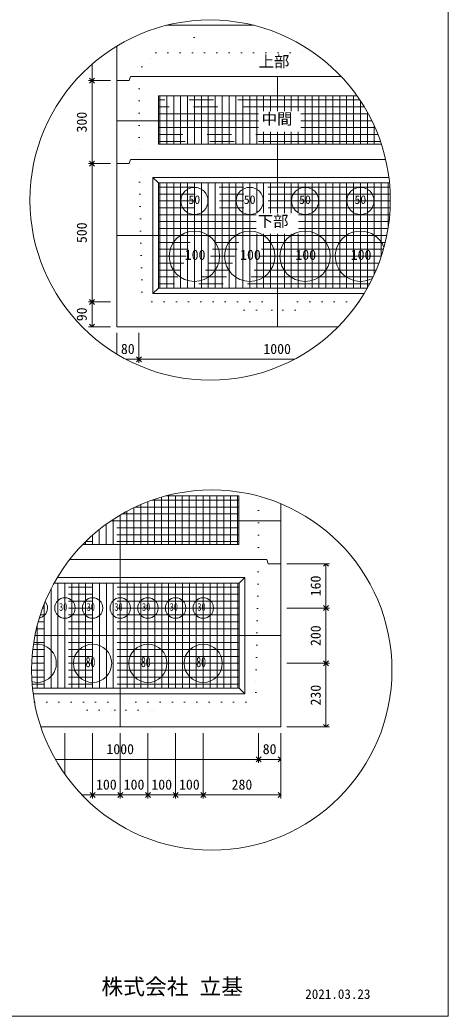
# Model space of a CAD drawing. Units: millimetres, scale not verified. Extents: x -4890 to 4890, y -2297 to 2297.
# Drawn here: x -2944 to -1830, y -1978 to 616 of the extents above; entities that cross this region are included whole.
import ezdxf
from ezdxf.enums import TextEntityAlignment as Align

# ---------------------------------------------------------------- set-up
doc = ezdxf.new("R2010")
doc.units = ezdxf.units.MM
doc.header["$LTSCALE"] = 10
for name, pattern in [('DASHED1', [1.8, 1.2, -0.6]), ('USER2', [50.8, 31.75, -6.35, 6.35, -6.35]), ('USER5', [3.185, 0.01, -3.175])]:
    doc.linetypes.add(name, pattern=pattern)
for name, color, linetype, lineweight in [('0-2_waku', 7, 'Continuous', 18), ('0-3_gaikei', 7, 'Continuous', 18), ('0-4_kakure', 7, 'DASHED1', 5), ('0-5_sunpou', 7, 'Continuous', 5), ('0-8_hole', 7, 'Continuous', 18), ('0-9_uchigawa', 6, 'Continuous', 18), ('0-E_文字１', 7, 'Continuous', 18), ('0-F_コア部分\u3000寸法補助線3', 150, 'USER2', 18), ('1-0_コア部分\u3000寸法補助線2', 150, 'USER2', 18), ('1-1_コア部分\u3000中心補助線', 1, 'Continuous', 18), ('1-2_コア部分\u3000寸法補助線', 7, 'USER2', 5), ('1-3_uchigawa2', 6, 'USER2', 18)]:
    doc.layers.add(name, color=color, linetype=linetype, lineweight=lineweight)
doc.styles.add('ＭＳ ゴシック', font='')
doc.styles.get('ＭＳ ゴシック').set_extended_font_data('MS Gothic')

# ---------------------------------------------------------------- blocks, each defined once
blk = doc.blocks.new('_Open90')
at = {"layer": '0-5_sunpou'}
blk.add_line((0, 0), (-1, 0), dxfattribs=at)
blk.add_lwpolyline([(-0.5, 0.5), (0, 0), (-0.5, -0.5)], dxfattribs=at)

msp = doc.modelspace()

# ---------------------------------------------------------------- linework, layer by layer
at = {"layer": '0-2_waku'}
for p in [(-1830.06, 2297.24), (-4890.06, -1977.76), (-4890.06, -1977.76), (-4890.06, -1977.76), (-4890.06, -1977.76)]:
    msp.add_line(p, (-1830.06, -1977.76), dxfattribs=at)
at = {"layer": '0-3_gaikei'}
for p, q in [((-2562.8, 601.6), (-2508.76, 601.6)), ((-2562.8, 601.6), (-2508.76, 601.6)), ((-2562.8, 601.6), (-2508.76, 601.6)), ((-2335.7, 601.6), (-2562.8, 601.6)), ((-2562.76, 601.6), (-2335.7, 601.6)), ((-2562.76, 601.6), (-2335.7, 601.6)), ((-2692.36, 457.6), (-2692.36, 547.61)), ((-2656.36, 468.4), (-2659.96, 457.6)), ((-2274.14, 468.4), (-2655.74, 468.4)), ((-2108.16, 468.4), (-2274.76, 468.4)), ((-2692.36, 457.6), (-2692.36, -183.2)), ((-2659.96, 457.6), (-2692.36, 457.6)), ((-2659.96, 457.6), (-2692.36, 457.6)), ((-2659.96, 241.6), (-2692.36, 241.6)), ((-2659.96, 241.6), (-2692.36, 241.6)), ((-2656.36, 252.4), (-2659.96, 241.6)), ((-2274.14, 252.4), (-2655.74, 252.4)), ((-1992.45, 252.4), (-2274.76, 252.4)), ((-2692.36, -183.2), (-2116.05, -183.2)), ((-2692.36, -183.2), (-2116.05, -183.2)), ((-2692.36, -183.2), (-2116.05, -183.2)), ((-2265.65, -1001.79), (-2265.65, -643.84)), ((-2301.65, -789.39), (-2298.05, -800.19)), ((-2265.65, -800.19), (-2298.05, -800.19))]:
    msp.add_line(p, q, dxfattribs=at)
for points in [[(-2889.97, -1224.99), (-2265.65, -1224.99), (-2265.65, -800.19)], [(-2880.82, -1224.99), (-2265.65, -1224.99), (-2265.65, -800.19)], [(-2301.65, -789.39), (-2683.25, -789.39), (-2815.32, -789.39)]]:
    msp.add_lwpolyline(points, dxfattribs=at)
at = {"layer": '0-4_kakure', "linetype": 'USER5', "lineweight": 18}
for p, q in [((-2490.76, 601.6), (-2490.76, 613.71)), ((-2490.76, 601.6), (-2490.76, 529.6)), ((-2626.94, 493.6), (-2590.94, 529.6)), ((-2590.94, 529.6), (-2178.66, 529.6)), ((-2626.94, 493.6), (-2634.14, 468.4)), ((-2634.14, 468.4), (-2634.14, 252.4)), ((-2626.71, -93.2), (-2634.14, 252.4)), ((-2626.71, -93.2), (-2600.96, -118.4)), ((-2600.96, -118.4), (-2274.14, -118.4)), ((-2360.54, -140), (-2382.14, -118.4)), ((-2062.5, -118.4), (-2274.14, -118.4)), ((-2187.74, -140), (-2166.14, -118.4)), ((-2360.54, -140), (-2288.54, -140)), ((-2288.54, -140), (-2285.66, -183.2)), ((-2259.74, -140), (-2262.62, -183.2)), ((-2259.74, -140), (-2187.74, -140)), ((-2323.25, -789.39), (-2323.25, -624.26)), ((-2323.25, -789.39), (-2330.69, -1134.99)), ((-2330.69, -1134.99), (-2356.43, -1160.19)), ((-2906.49, -1160.19), (-2683.25, -1160.19)), ((-2769.65, -1181.79), (-2791.25, -1160.19)), ((-2356.43, -1160.19), (-2683.25, -1160.19)), ((-2596.85, -1181.79), (-2575.25, -1160.19)), ((-2769.65, -1181.79), (-2697.65, -1181.79)), ((-2697.65, -1181.79), (-2694.77, -1224.99)), ((-2668.85, -1181.79), (-2671.73, -1224.99)), ((-2668.85, -1181.79), (-2596.85, -1181.79))]:
    msp.add_line(p, q, dxfattribs=at)
at = {"layer": '0-5_sunpou', "color": 150, "lineweight": 18}
for p, q in [((-2756.67, 500.71), (-2756.67, 470.56)), ((-2708.2, 457.6), (-2766.03, 457.6)), ((-2724.04, 457.6), (-2766.03, 457.6)), ((-2756.67, 444.64), (-2756.67, 254.56)), ((-2708.2, 241.6), (-2766.03, 241.6)), ((-2708.2, 241.6), (-2766.03, 241.6)), ((-2756.67, 228.64), (-2756.67, -105.44)), ((-2708.2, -118.4), (-2766.03, -118.4)), ((-2724.04, -118.4), (-2766.03, -118.4)), ((-2756.67, -131.36), (-2756.67, -170.24)), ((-2708.2, -183.2), (-2766.03, -183.2)), ((-2692.36, -199.04), (-2692.36, -254.26)), ((-2634.76, -199.04), (-2634.76, -277.11)), ((-2634.76, -199.04), (-2634.76, -277.11)), ((-2668.57, -267.75), (-2647.72, -267.75)), ((-2621.8, -267.75), (-2229.93, -267.75)), ((-2249.81, -800.19), (-2138.5, -800.19)), ((-2147.86, -813.15), (-2147.86, -902.43)), ((-2249.81, -915.39), (-2138.5, -915.39)), ((-2249.81, -915.39), (-2138.5, -915.39)), ((-2147.86, -928.35), (-2147.86, -1046.43)), ((-2249.81, -1059.39), (-2138.5, -1059.39)), ((-2249.81, -1059.39), (-2138.5, -1059.39)), ((-2147.86, -1072.35), (-2147.86, -1212.03)), ((-2827.25, -1240.83), (-2827.25, -1348.63)), ((-2755.25, -1240.83), (-2755.25, -1411.29)), ((-2755.25, -1240.83), (-2755.25, -1411.29)), ((-2683.25, -1240.83), (-2683.25, -1411.29)), ((-2683.25, -1240.83), (-2683.25, -1411.29)), ((-2611.25, -1240.83), (-2611.25, -1411.29)), ((-2611.25, -1240.83), (-2611.25, -1411.29)), ((-2539.25, -1240.83), (-2539.25, -1411.29)), ((-2539.25, -1240.83), (-2539.25, -1411.29)), ((-2467.25, -1240.83), (-2467.25, -1411.29)), ((-2467.25, -1240.83), (-2467.25, -1411.29)), ((-2323.25, -1240.83), (-2323.25, -1318.89)), ((-2323.25, -1240.83), (-2323.25, -1318.89)), ((-2265.65, -1240.83), (-2265.65, -1318.89)), ((-2265.65, -1240.83), (-2265.65, -1411.29)), ((-2249.81, -1224.99), (-2138.5, -1224.99)), ((-2852.22, -1309.53), (-2336.21, -1309.53)), ((-2310.29, -1309.53), (-2278.61, -1309.53)), ((-2783.12, -1401.93), (-2768.21, -1401.93)), ((-2742.29, -1401.93), (-2696.21, -1401.93)), ((-2670.29, -1401.93), (-2624.21, -1401.93)), ((-2598.29, -1401.93), (-2552.21, -1401.93)), ((-2526.29, -1401.93), (-2480.21, -1401.93)), ((-2454.29, -1401.93), (-2278.61, -1401.93))]:
    msp.add_line(p, q, dxfattribs=at)
for centre in [(-2449.25, 146.68), (-2445.04, -1077.04)]:
    msp.add_circle(centre, 468.88, dxfattribs=at)
at = {"layer": '0-8_hole'}
for centre, radius in [((-2490.14, 144.4), 35.28), ((-2346.14, 144.4), 35.28), ((-2202.14, 144.4), 35.28), ((-2058.14, 144.4), 35.28), ((-2490.14, 0.4), 65.52), ((-2346.14, 0.4), 65.52), ((-2202.14, 0.4), 65.52), ((-2827.25, -915.39), 26.64), ((-2755.25, -915.39), 26.64), ((-2683.25, -915.39), 26.64), ((-2611.25, -915.39), 26.64), ((-2539.25, -915.39), 26.64), ((-2467.25, -915.39), 26.64), ((-2755.25, -1059.39), 49.68), ((-2611.25, -1059.39), 49.68), ((-2467.25, -1059.39), 49.68)]:
    msp.add_circle(centre, radius, dxfattribs=at)
for centre, radius, start, end in [((-2058.14, 0.4), 65.52, 20.66629, 298.32089), ((-2899.25, -915.39), 26.64, 281.59033, 39.2294), ((-2899.25, -1059.39), 49.68, 253.99064, 101.55918)]:
    msp.add_arc(centre, radius, start, end, dxfattribs=at)
at = {"layer": '0-9_uchigawa'}
for p, q in [((-2598.14, 205.6), (-2583.74, 191.2)), ((-2598.14, -96.8), (-2598.14, 205.6)), ((-2583.74, 191.2), (-2274.14, 191.2)), ((-2583.74, -82.4), (-2583.74, 191.2)), ((-2274.14, 191.2), (-1982.49, 191.2)), ((-2598.14, -96.8), (-2583.74, -82.4)), ((-2598.14, -96.8), (-2048.55, -96.8)), ((-2583.74, -82.4), (-2040.15, -82.4)), ((-2373.65, -1124.19), (-2373.65, -850.59)), ((-2359.25, -1138.59), (-2359.25, -836.19)), ((-2911.54, -1124.19), (-2373.65, -1124.19)), ((-2909.86, -1138.59), (-2359.25, -1138.59)), ((-2359.25, -1138.59), (-2373.65, -1124.19))]:
    msp.add_line(p, q, dxfattribs=at)
for points in [[(-2598.14, 205.6), (-2274.14, 205.6), (-1984.09, 205.6)], [(-2855.61, -850.59), (-2683.25, -850.59), (-2373.65, -850.59), (-2359.25, -836.19)], [(-2847.34, -836.19), (-2683.25, -836.19), (-2359.25, -836.19)]]:
    msp.add_lwpolyline(points, dxfattribs=at)
at = {"layer": '0-F_コア部分\u3000寸法補助線3'}
for p, q in [((-2580.14, 292), (-2580.14, 418)), ((-2544.14, 292), (-2544.14, 418)), ((-2508.14, 292), (-2508.14, 418)), ((-2472.14, 292), (-2472.14, 418)), ((-2436.14, 292), (-2436.14, 418)), ((-2400.14, 292), (-2400.14, 418)), ((-2364.14, 292), (-2364.14, 418)), ((-2328.14, 292), (-2328.14, 418)), ((-2292.14, 378.22), (-2292.14, 418)), ((-2256.14, 378.22), (-2256.14, 418)), ((-2220.14, 378.22), (-2220.14, 418)), ((-2184.14, 292), (-2184.14, 418)), ((-2148.14, 292), (-2148.14, 418)), ((-2112.14, 292), (-2112.14, 418)), ((-2076.14, 292), (-2076.14, 418)), ((-2323.14, 371.2), (-2583.74, 371.2)), ((-2037.63, 371.2), (-2212.98, 371.2)), ((-2040.14, 292), (-2040.14, 375.75)), ((-2323.14, 335.2), (-2583.74, 335.2)), ((-2292.14, 292), (-2292.14, 324.32)), ((-2256.14, 292), (-2256.14, 324.32)), ((-2220.14, 292), (-2220.14, 324.32)), ((-2019.94, 335.2), (-2212.98, 335.2)), ((-2004.14, 292), (-2004.14, 294.06)), ((-2580.14, -82.4), (-2580.14, 191.2)), ((-2544.14, -82.4), (-2544.14, 191.2)), ((-2508.14, -82.4), (-2508.14, 191.2)), ((-2472.14, -82.4), (-2472.14, 191.2)), ((-2436.14, -82.4), (-2436.14, 191.2)), ((-2400.14, -82.4), (-2400.14, 191.2)), ((-2364.14, -82.4), (-2364.14, 191.2)), ((-2328.14, 112.42), (-2328.14, 191.2)), ((-2292.14, 112.42), (-2292.14, 191.2)), ((-2256.14, 112.42), (-2256.14, 191.2)), ((-2220.14, 112.42), (-2220.14, 191.2)), ((-2184.14, -82.4), (-2184.14, 191.2)), ((-2148.14, -82.4), (-2148.14, 191.2)), ((-2112.14, -82.4), (-2112.14, 191.2)), ((-2076.14, -82.4), (-2076.14, 191.2)), ((-2040.14, -82.4), (-2040.14, 191.2)), ((-2004.14, -0.71), (-2004.14, 191.2)), ((-1981.59, 180.4), (-2583.74, 180.4)), ((-1980.38, 144.4), (-2583.74, 144.4)), ((-2329.76, 108.4), (-2583.74, 108.4)), ((-1981.94, 108.4), (-2219.6, 108.4)), ((-2329.76, 72.4), (-2583.74, 72.4)), ((-2328.14, -82.4), (-2328.14, 58.52)), ((-2292.14, -82.4), (-2292.14, 58.52)), ((-2256.14, -82.4), (-2256.14, 58.52)), ((-2220.14, -82.4), (-2220.14, 58.52)), ((-1986.3, 72.4), (-2219.6, 72.4)), ((-1993.53, 36.4), (-2583.74, 36.4)), ((-2003.78, 0.4), (-2583.74, 0.4)), ((-2017.26, -35.6), (-2583.74, -35.6)), ((-2034.28, -71.6), (-2583.74, -71.6)), ((-2629.87, -749.79), (-2629.87, -646.13)), ((-2593.87, -749.79), (-2593.87, -632.41)), ((-2557.87, -749.79), (-2557.87, -623.79)), ((-2521.87, -749.79), (-2521.87, -623.79)), ((-2485.87, -749.79), (-2485.87, -623.79)), ((-2449.87, -749.79), (-2449.87, -623.79)), ((-2413.87, -749.79), (-2413.87, -623.79)), ((-2377.87, -749.79), (-2377.87, -623.79)), ((-2374.27, -670.59), (-2678.81, -670.59)), ((-2665.87, -749.79), (-2665.87, -663.42)), ((-2701.87, -749.79), (-2701.87, -684.76)), ((-2737.87, -749.79), (-2737.87, -710.84)), ((-2374.27, -706.59), (-2732.47, -706.59)), ((-2773.87, -749.79), (-2773.87, -742.79)), ((-2845.25, -1124.19), (-2845.25, -850.59)), ((-2809.25, -1124.19), (-2809.25, -850.59)), ((-2773.25, -1124.19), (-2773.25, -850.59)), ((-2737.25, -1124.19), (-2737.25, -850.59)), ((-2701.25, -1124.19), (-2701.25, -850.59)), ((-2665.25, -1124.19), (-2665.25, -850.59)), ((-2629.25, -1124.19), (-2629.25, -850.59)), ((-2593.25, -1124.19), (-2593.25, -850.59)), ((-2557.25, -1124.19), (-2557.25, -850.59)), ((-2521.25, -1124.19), (-2521.25, -850.59)), ((-2485.25, -1124.19), (-2485.25, -850.59)), ((-2449.25, -1124.19), (-2449.25, -850.59)), ((-2413.25, -1124.19), (-2413.25, -850.59)), ((-2377.25, -1124.19), (-2377.25, -850.59)), ((-2373.65, -861.39), (-2861.39, -861.39)), ((-2881.25, -1124.19), (-2881.25, -905.09)), ((-2373.65, -897.39), (-2878.14, -897.39)), ((-2373.65, -933.39), (-2891.38, -933.39)), ((-2373.65, -969.39), (-2901.4, -969.39)), ((-2373.65, -1005.39), (-2908.42, -1005.39)), ((-2373.65, -1041.39), (-2912.56, -1041.39)), ((-2373.65, -1077.39), (-2913.92, -1077.39)), ((-2373.65, -1113.39), (-2912.51, -1113.39))]:
    msp.add_line(p, q, dxfattribs=at)
at = {"layer": '1-0_コア部分\u3000寸法補助線2'}
for p, q in [((-2562.14, 292), (-2562.14, 418)), ((-2526.14, 292), (-2526.14, 418)), ((-2490.14, 292), (-2490.14, 418)), ((-2454.14, 292), (-2454.14, 418)), ((-2382.14, 292), (-2382.14, 418)), ((-2310.14, 378.22), (-2310.14, 418)), ((-2238.14, 378.22), (-2238.14, 418)), ((-2166.14, 292), (-2166.14, 418)), ((-2094.14, 292), (-2094.14, 418)), ((-2047.97, 389.2), (-2583.74, 389.2)), ((-2022.14, 292), (-2022.14, 340.13)), ((-2012.48, 317.2), (-2583.74, 317.2)), ((-2310.14, 292), (-2310.14, 324.32)), ((-2238.14, 292), (-2238.14, 324.32)), ((-2526.14, -82.4), (-2526.14, 191.2)), ((-2490.14, -82.4), (-2490.14, 191.2)), ((-2454.14, -82.4), (-2454.14, 191.2)), ((-2382.14, -82.4), (-2382.14, 191.2)), ((-2310.14, 112.42), (-2310.14, 191.2)), ((-2238.14, 112.42), (-2238.14, 191.2)), ((-2166.14, -82.4), (-2166.14, 191.2)), ((-2094.14, -82.4), (-2094.14, 191.2)), ((-2022.14, -46.77), (-2022.14, 191.2)), ((-1980.64, 162.4), (-2583.74, 162.4)), ((-2329.76, 90.4), (-2583.74, 90.4)), ((-1983.77, 90.4), (-2219.6, 90.4)), ((-2310.14, -82.4), (-2310.14, 58.52)), ((-2238.14, -82.4), (-2238.14, 58.52)), ((-1998.27, 18.4), (-2583.74, 18.4)), ((-2025.3, -53.6), (-2583.74, -53.6)), ((-2575.87, -749.79), (-2575.87, -626.78)), ((-2503.87, -749.79), (-2503.87, -623.79)), ((-2431.87, -749.79), (-2431.87, -623.79)), ((-2647.87, -749.79), (-2647.87, -654.3)), ((-2374.27, -652.59), (-2644.27, -652.59)), ((-2719.87, -749.79), (-2719.87, -697.15)), ((-2374.27, -724.59), (-2754.28, -724.59)), ((-2791.25, -1124.19), (-2791.25, -850.59)), ((-2719.25, -1124.19), (-2719.25, -850.59)), ((-2647.25, -1124.19), (-2647.25, -850.59)), ((-2575.25, -1124.19), (-2575.25, -850.59)), ((-2503.25, -1124.19), (-2503.25, -850.59)), ((-2431.25, -1124.19), (-2431.25, -850.59)), ((-2373.65, -879.39), (-2870.23, -879.39)), ((-2863.25, -1124.19), (-2863.25, -865.03)), ((-2373.65, -951.39), (-2896.77, -951.39)), ((-2899.25, -1124.19), (-2899.25, -960.68)), ((-2373.65, -1023.39), (-2910.84, -1023.39)), ((-2373.65, -1095.39), (-2913.56, -1095.39))]:
    msp.add_line(p, q, dxfattribs=at)
at = {"layer": '1-1_コア部分\u3000中心補助線'}
for p, q in [((-2274.14, 378.22), (-2274.14, 468.4)), ((-2323.14, 353.2), (-2692.36, 353.2)), ((-2028.31, 353.2), (-2212.98, 353.2)), ((-2274.14, 252.4), (-2274.14, 324.32)), ((-2274.14, 112.42), (-2274.14, 252.4)), ((-2691.74, 54.4), (-1989.55, 54.4)), ((-2274.14, -183.2), (-2274.14, 58.52)), ((-2683.87, -789.39), (-2683.87, -673.54)), ((-2266.88, -688.59), (-2707.64, -688.59)), ((-2683.25, -1224.99), (-2683.25, -789.39)), ((-2905.27, -987.39), (-2265.65, -987.39))]:
    msp.add_line(p, q, dxfattribs=at)
at = {"layer": '1-2_コア部分\u3000寸法補助線'}
for p, q in [((-2562.14, 292), (-2562.14, 418)), ((-2490.14, 292), (-2490.14, 418)), ((-2418.14, 292), (-2418.14, 418)), ((-2346.14, 292), (-2346.14, 418)), ((-2202.14, 292), (-2202.14, 418)), ((-2130.14, 292), (-2130.14, 418)), ((-2059.41, 407.2), (-2583.74, 407.2)), ((-2058.14, 292), (-2058.14, 405.28)), ((-2005.88, 299.2), (-2583.74, 299.2)), ((-2562.14, -82.4), (-2562.14, 191.2)), ((-2490.14, -82.4), (-2490.14, 191.2)), ((-2418.14, -82.4), (-2418.14, 191.2)), ((-2346.14, -82.4), (-2346.14, 191.2)), ((-2202.14, -82.4), (-2202.14, 191.2)), ((-2130.14, -82.4), (-2130.14, 191.2)), ((-2058.14, -82.4), (-2058.14, 191.2)), ((-1986.14, 73.36), (-1986.14, 191.2)), ((-1980.81, 126.4), (-2583.74, 126.4)), ((-2010.1, -17.6), (-2583.74, -17.6)), ((-2611.87, -749.79), (-2611.87, -638.85)), ((-2374.27, -634.59), (-2600.24, -634.59)), ((-2539.87, -749.79), (-2539.87, -623.79)), ((-2467.87, -749.79), (-2467.87, -623.79)), ((-2395.87, -749.79), (-2395.87, -623.79)), ((-2755.87, -749.79), (-2755.87, -725.99)), ((-2374.27, -742.59), (-2773.66, -742.59)), ((-2827.25, -1124.19), (-2827.25, -850.59)), ((-2755.25, -1124.19), (-2755.25, -850.59)), ((-2611.25, -1124.19), (-2611.25, -850.59)), ((-2539.25, -1124.19), (-2539.25, -850.59)), ((-2467.25, -1124.19), (-2467.25, -850.59)), ((-2395.25, -1124.19), (-2395.25, -850.59)), ((-2373.65, -915.39), (-2885.18, -915.39)), ((-2899.25, -1124.19), (-2899.25, -960.68)), ((-2373.65, -1059.39), (-2913.59, -1059.39))]:
    msp.add_line(p, q, dxfattribs=at)
at = {"layer": '1-3_uchigawa2'}
for p, q in [((-2583.74, 418), (-2274.14, 418)), ((-2583.74, 418), (-2583.74, 292)), ((-2066.85, 418), (-2274.14, 418)), ((-2583.74, 292), (-2274.14, 292)), ((-2003.46, 292), (-2274.14, 292)), ((-2374.27, -623.79), (-2565.09, -623.79)), ((-2374.27, -623.79), (-2374.27, -749.79)), ((-2780.83, -749.79), (-2683.87, -749.79)), ((-2374.27, -749.79), (-2683.87, -749.79))]:
    msp.add_line(p, q, dxfattribs=at)

# ---------------------------------------------------------------- block references
at = {"layer": '0-5_sunpou', "xscale": 12.96, "yscale": 12.96}
for p, rotation in [((-2756.67, 457.6), 270), ((-2756.67, 457.6), 90), ((-2756.67, 241.6), 270), ((-2756.67, 241.6), 90), ((-2756.67, -118.4), 270), ((-2756.67, -118.4), 90), ((-2756.67, -183.2), 270), ((-2634.76, -267.75), 180), ((-2147.86, -800.19), 90), ((-2147.86, -915.39), 270), ((-2147.86, -915.39), 90), ((-2147.86, -1059.39), 270), ((-2147.86, -1059.39), 90), ((-2147.86, -1224.99), 270), ((-2323.25, -1309.53), 180), ((-2755.25, -1401.93), 180), ((-2683.25, -1401.93), 180), ((-2611.25, -1401.93), 180), ((-2539.25, -1401.93), 180), ((-2467.25, -1401.93), 180)]:
    msp.add_blockref('_Open90', p, dxfattribs=dict(at, rotation=rotation))
for p in [(-2634.76, -267.75), (-2323.25, -1309.53), (-2265.65, -1309.53), (-2755.25, -1401.93), (-2683.25, -1401.93), (-2611.25, -1401.93), (-2539.25, -1401.93), (-2467.25, -1401.93), (-2265.65, -1401.93)]:
    msp.add_blockref('_Open90', p, dxfattribs=at)

# ---------------------------------------------------------------- texts
at = {"layer": '0-5_sunpou', "style": 'ＭＳ ゴシック'}
for s, p in [('300', (-2762.43, 322.6)), ('500', (-2762.43, 34.6)), ('90', (-2762.43, -168.8)), ('160', (-2153.62, -884.79)), ('200', (-2153.62, -1014.39)), ('230', (-2153.62, -1169.19))]:
    msp.add_text(s, height=26.39, rotation=90, dxfattribs=at).set_placement(p, align=Align.BOTTOM_LEFT)
for s, p in [('80', (-2681.56, -261.99)), ('1000', (-2310.76, -261.99)), ('1000', (-2719.25, -1303.77)), ('80', (-2312.45, -1303.77)), ('100', (-2746.25, -1396.17)), ('100', (-2674.25, -1396.17)), ('100', (-2602.25, -1396.17)), ('100', (-2530.25, -1396.17)), ('280', (-2393.45, -1396.17))]:
    msp.add_text(s, height=26.39, dxfattribs=at).set_placement(p, align=Align.BOTTOM_LEFT)
at = {"layer": '0-E_文字１', "style": 'ＭＳ ゴシック'}
for s, height, p in [('上部', 29.33, (-2322.95, 483.96)), ('中間', 29.33, (-2315.23, 334.49)), ('50', 22.43, (-2505.69, 129.75)), ('50', 22.43, (-2361.69, 129.75)), ('50', 22.43, (-2217.69, 129.75)), ('50', 22.43, (-2073.69, 129.75)), ('下部', 29.33, (-2325.46, 68.24)), ('100', 26.39, (-2515.3, -17.01)), ('100', 26.39, (-2371.3, -17.01)), ('100', 26.39, (-2227.3, -17.01)), ('100', 26.39, (-2083.3, -17.01)), ('株式会社 立基', 41.57, (-2732.28, -1934.28)), ('2021.03.23', 24.94, (-2201.77, -1940.49))]:
    msp.add_text(s, height=height, dxfattribs=at).set_placement(p, align=Align.BOTTOM_LEFT)
at = {"layer": '0-E_文字１', "style": 'ＭＳ ゴシック', "width": 0.7}
for s, height, p in [('30', 20.19, (-2842.38, -928.74)), ('30', 20.19, (-2770.38, -928.74)), ('30', 20.19, (-2698.38, -928.74)), ('30', 20.19, (-2626.38, -928.74)), ('30', 20.19, (-2554.38, -928.74)), ('30', 20.19, (-2482.38, -928.74)), ('80', 26.39, (-2773.3, -1077.17)), ('80', 26.39, (-2629.3, -1077.17)), ('80', 26.39, (-2485.3, -1077.17))]:
    msp.add_text(s, height=height, dxfattribs=at).set_placement(p, align=Align.BOTTOM_LEFT)

doc.saveas('drawing.dxf')
